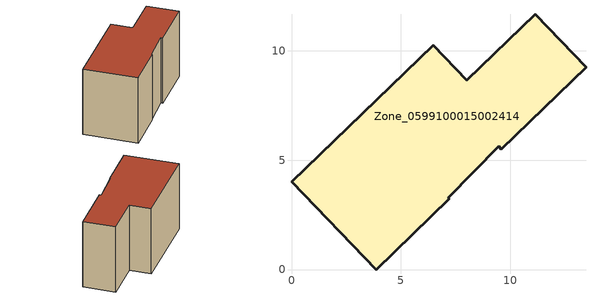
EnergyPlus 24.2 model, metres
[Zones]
Zone_0599100015002414
 floor ground (C_G): 3.87,0 0,4.02 6.48,10.26 8.02,8.66 11.13,11.66 13.46,9.24 9.59,5.51 9.47,5.64 7.16,3.29 7.22,3.23 z2.71
 wall outside (C_F): 0,4.02 3.87,0 7.22,3.23 7.16,3.29 9.47,5.64 9.59,5.51 13.46,9.24 11.13,11.66 8.02,8.66 6.48,10.26 0,4.02 z2.71:9.95
 roof outside (C_R): 9.47,5.64 9.59,5.51 13.46,9.24 11.13,11.66 8.02,8.66 6.48,10.26 0,4.02 3.87,0 7.22,3.23 7.16,3.29 z9.95
[BUILDING]
Pand.0599100015002414: North Axis=0; Terrain=City; Loads Convergence Tolerance Value=0.04; Temperature Convergence Tolerance Value=0.4; Solar Distribution=FullExterior; Maximum Number of Warmup Days=25; Minimum Number of Warmup Days=1
[Site:Location]
Rotterdam.The.Hague.AP_ZH_NLD Design_Conditions: Latitude=51.96; Longitude=4.45; Time Zone=1; Elevation=-4.5
[SITE:GROUNDTEMPERATURE:BUILDINGSURFACE]
18, 18, 18, 18, 18, 18, 18, 18, 18, 18, 18, 18
[MATERIAL] Thermal Absorptance=0.9; Solar Absorptance=0.7; Visible Absorptance=0.7
Name | Roughness | Thickness | Conductivity | Density | Specific Heat
G.TC.1975-1991 | MediumSmooth | 0.15 | 0.288461 | 540 | 1210
F.TC.1975-1991 | Rough | 0.3 | 0.230769 | 1920 | 840
R.TC.1975-1991 | MediumRough | 0.2 | 0.153846 | 1500 | 1000
[CONSTRUCTION]
C_G: G.TC.1975-1991
C_F: F.TC.1975-1991
C_R: R.TC.1975-1991
[ZONE]
Zone_0599100015002414: Type=1; Multiplier=1; Ceiling Height=Autocalculate; Volume=Autocalculate; Floor Area=autocalculate; Part of Total Floor Area=Yes
[ZONEINFILTRATION:DESIGNFLOWRATE]
Infil_Zone_0599100015002414: Zone or ZoneList or Space or SpaceList=Zone_0599100015002414; Schedule=AlwaysOn; Design Flow Rate Calculation Method=Flow/Area; Flow Rate per Floor Area=0.003; Constant Term Coefficient=1; Temperature Term Coefficient=0; Velocity Term Coefficient=0; Velocity Squared Term Coefficient=0
[HVACTEMPLATE:ZONE:IDEALLOADSAIRSYSTEM]
Zone_0599100015002414: Maximum Heating Supply Air Temperature=50; Minimum Cooling Supply Air Temperature=13; Maximum Heating Supply Air Humidity Ratio=0.0156; Minimum Cooling Supply Air Humidity Ratio=0.0077; Heating Limit=NoLimit; Cooling Limit=NoLimit; Dehumidification Control Type=ConstantSensibleHeatRatio; Cooling Sensible Heat Ratio=0.7; Dehumidification Setpoint=60; Humidification Control Type=None; Humidification Setpoint=30; Outdoor Air Method=None; Outdoor Air Flow Rate per Person=0.00944; Outdoor Air Flow Rate per Zone Floor Area=0; Outdoor Air Flow Rate per Zone=0; Demand Controlled Ventilation Type=None; Outdoor Air Economizer Type=NoEconomizer; Heat Recovery Type=None; Sensible Heat Recovery Effectiveness=0.7; Latent Heat Recovery Effectiveness=0.65
[ZONECONTROL:THERMOSTAT]
ThermostatControl_Zone_0599100015002414: Zone or ZoneList=Zone_0599100015002414; Control Type Schedule=DualSetpointControlType; Control 1=Thermostat_Zone_0599100015002414; Temperature Difference Between Cutout And Setpoint=0
[THERMOSTATSETPOINT:DUALSETPOINT]
Thermostat_Zone_0599100015002414: Heating Setpoint Temperature Schedule=HeatingSetpoint_Zone_0599100015002414; Cooling Setpoint Temperature Schedule=CoolingSetpoint_Zone_0599100015002414
[SCHEDULE:COMPACT]
HeatingSetpoint_Zone_0599100015002414: Through: 12/31, For: AllDays, Until: 24:00, 21
CoolingSetpoint_Zone_0599100015002414: Through: 12/31, For: AllDays, Until: 24:00, 24
DualSetpointControlType: Through: 12/31, For: AllDays, Until: 24:00, 4
AlwaysOn: Through: 12/31, For: AllDays, Until: 24:00, 1
